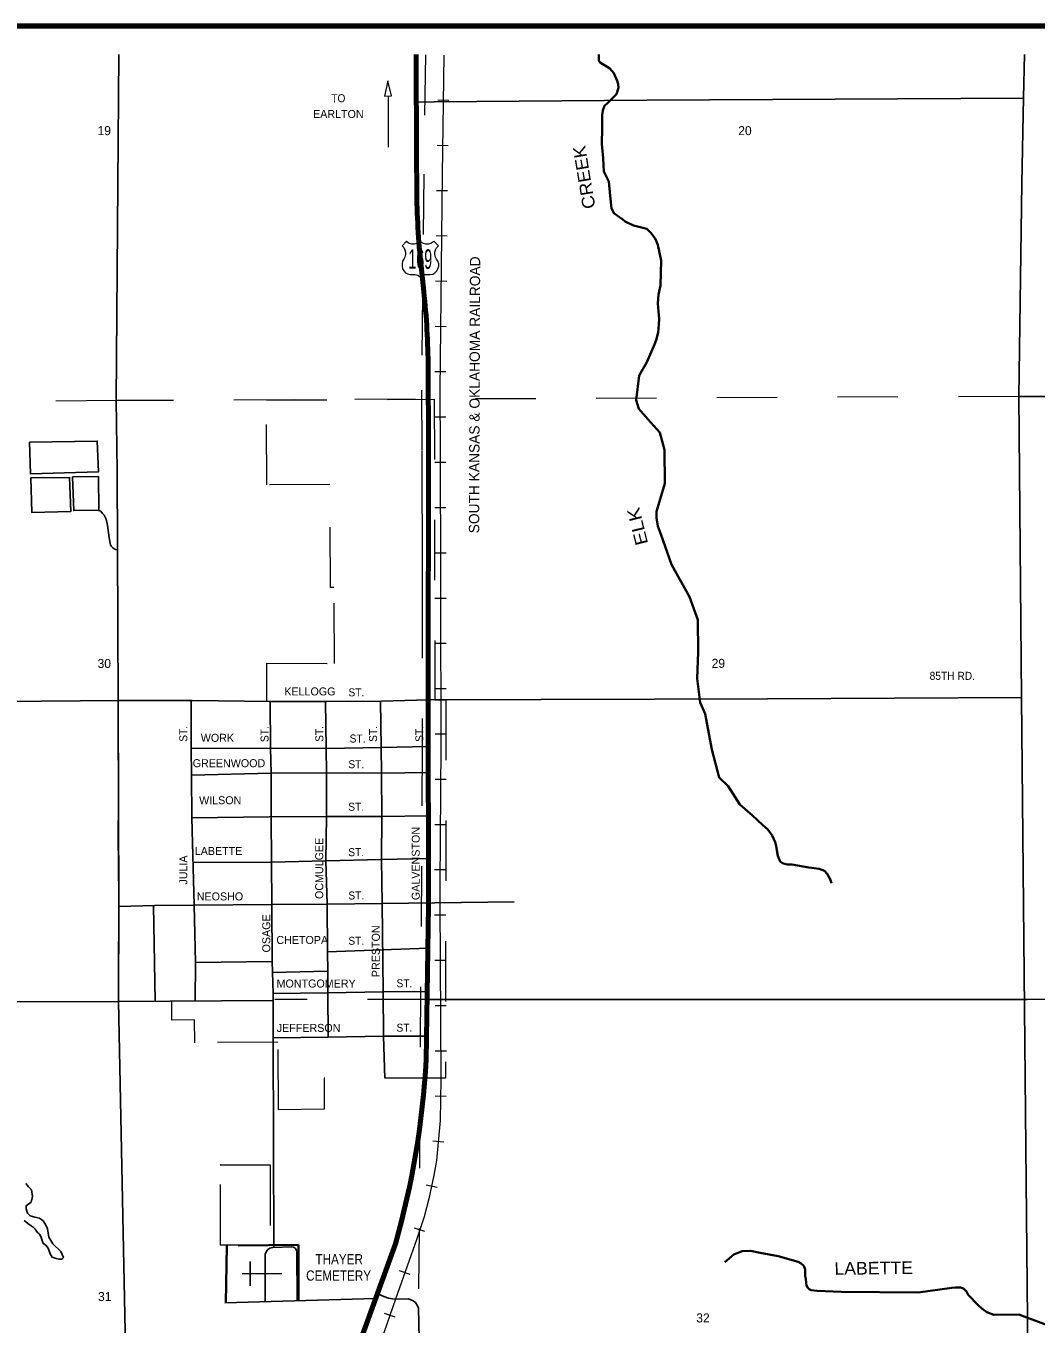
# Model space of a CAD drawing. Extents: x 54.07 to 58.63, y 24.79 to 28.73.
# Drawn here: x 55.319 to 56.992, y 26.584 to 28.734 of the extents above; entities that cross this region are included whole.
import ezdxf
from ezdxf.enums import TextEntityAlignment as Align

# ---------------------------------------------------------------- set-up
doc = ezdxf.new("R2010")
doc.units = 0
doc.header["$LTSCALE"] = 0.0061
for name, pattern in [('DOTTED', [1.5, 0.3, -1.2]), ('LONG_DASHED', [7.5, 6, -1.5]), ('MEDIUM_DASHED', [4.5, 3, -1.5])]:
    doc.linetypes.add(name, pattern=pattern)
for name, color, linetype, lineweight in [('11', 7, 'Continuous', 80), ('14', 7, 'Continuous', 25), ('15', 7, 'MEDIUM_DASHED', 13), ('17', 7, 'Continuous', 13), ('19', 7, 'Continuous', 13), ('25', 7, 'Continuous', 25), ('32', 7, 'Continuous', 25), ('35', 7, 'Continuous', 13), ('4', 7, 'LONG_DASHED', 13), ('48', 7, 'Continuous', 106)]:
    doc.layers.add(name, color=color, linetype=linetype, lineweight=lineweight)
for name, color, linetype in [('29', 7, 'Continuous'), ('45', 7, 'Continuous'), ('49', 7, 'Continuous')]:
    doc.layers.add(name, color=color, linetype=linetype)

msp = doc.modelspace()

# ---------------------------------------------------------------- linework, layer by layer
at = {"layer": '11'}
msp.add_line((55.97803, 28.293939), (55.973485, 28.335606), dxfattribs=at)
for points in [[(55.966288, 28.463636), (55.966098, 28.517235), (55.965341, 28.686174)], [(55.981629, 27.021023), (55.985795, 27.276136), (55.985038, 27.617803), (55.985985, 28.042992), (55.985227, 28.166667)], [(55.931061, 26.716477), (55.842424, 26.471402), (55.369697, 25.123485)]]:
    msp.add_lwpolyline(points, dxfattribs=at)
for centre, radius, start, end in [((57.226932, 28.470201), 1.260606, 180.29513, 186.13334), ((54.724628, 28.159171), 1.260606, 0.34376, 6.13334), ((54.591101, 27.095824), 1.392587, 344.19343, 356.92231)]:
    msp.add_arc(centre, radius, start, end, dxfattribs=at)
at = {"layer": '14'}
for p, q in [((57.080114, 28.120076), (56.963447, 28.120076)), ((55.530114, 27.276705), (55.533144, 27.118182)), ((55.985038, 27.20625), (55.818182, 27.200189)), ((55.726894, 27.18428), (55.599621, 27.182197)), ((55.818939, 27.168182), (55.726894, 27.165909)), ((55.75947, 26.711174), (55.727652, 26.710417)), ((55.715341, 26.699053), (55.715152, 26.620455)), ((55.767424, 26.705492), (55.768371, 26.62197))]:
    msp.add_line(p, q, dxfattribs=at)
for points in [[(55.474811, 26.125189), (55.476326, 26.416098), (55.485606, 26.461553), (55.472348, 27.117803), (55.472917, 27.275), (55.471591, 27.614583), (55.470076, 27.997159), (55.468182, 28.113068), (55.472727, 28.686174)], [(56.968371, 28.473106), (56.971402, 28.614394), (56.972917, 28.686364)], [(55.96572, 28.607386), (55.995076, 28.607765), (56.347538, 28.610795), (56.971402, 28.614205)], [(56.973485, 25.129545), (56.982386, 26.133523), (56.967992, 27.621212), (56.963447, 28.120076), (56.968371, 28.473106)], [(55.439583, 27.931061), (55.442803, 27.929924), (55.445833, 27.926326), (55.448674, 27.923106), (55.451705, 27.916856), (55.45303, 27.911553), (55.453977, 27.90625), (55.455871, 27.894129), (55.457008, 27.885606), (55.459091, 27.874053), (55.460038, 27.87197), (55.462311, 27.869886), (55.465152, 27.867614), (55.467424, 27.866288), (55.470644, 27.866098)], [(55.985038, 27.617424), (55.907765, 27.615152), (55.816856, 27.614773), (55.724811, 27.614773), (55.594318, 27.616288), (55.473106, 27.616477), (54.121402, 27.604545)], [(55.599242, 27.118561), (55.599621, 27.182197), (55.597348, 27.277462), (55.59375, 27.42178), (55.593371, 27.492803), (55.592424, 27.537121), (55.592803, 27.616288)], [(55.723295, 27.614773), (55.724242, 27.537689), (55.725189, 27.495833), (55.725379, 27.423864), (55.725947, 27.348485), (55.726136, 27.278598), (55.726894, 27.18428), (55.72822, 27.131061), (55.728409, 27.119508), (55.728598, 27.057576), (55.729735, 26.710606)], [(55.815341, 27.614773), (55.816098, 27.537121), (55.816856, 27.496402), (55.816856, 27.424242), (55.815909, 27.350758), (55.817992, 27.279167), (55.818182, 27.200189), (55.818939, 27.168182), (55.818939, 27.132197), (55.819508, 27.058712)], [(55.90625, 27.615152), (55.907576, 27.538258), (55.907955, 27.496212), (55.908712, 27.424053), (55.908144, 27.35303), (55.908902, 27.280303), (55.910795, 27.133523), (55.911364, 27.060227), (55.913447, 26.99053)], [(56.967992, 27.621212), (56.547348, 27.619129), (55.985038, 27.617424)], [(55.985227, 27.540341), (55.907576, 27.538258), (55.816098, 27.537121), (55.724242, 27.537689), (55.592424, 27.537121)], [(55.985417, 27.49697), (55.907955, 27.496212), (55.816856, 27.496402), (55.725189, 27.495833), (55.593371, 27.492803)], [(55.985417, 27.425379), (55.908712, 27.424053), (55.816856, 27.424242), (55.72197, 27.423864), (55.59375, 27.42178)], [(55.985606, 27.354924), (55.908144, 27.35303), (55.815909, 27.350758), (55.725947, 27.348485), (55.595644, 27.347917)], [(56.127462, 27.282765), (55.908902, 27.280303), (55.817992, 27.279167), (55.726136, 27.278598), (55.597348, 27.277462), (55.532576, 27.276705), (55.472917, 27.275)], [(55.728409, 27.119508), (55.472348, 27.117803), (54.969129, 27.117424), (54.121402, 27.101705)], [(55.983523, 27.13428), (55.910795, 27.133523), (55.818939, 27.132197), (55.72822, 27.131061)], [(57.90928, 27.121591), (56.977652, 27.120833), (55.984659, 27.120833)], [(55.982386, 27.060606), (55.911364, 27.060227), (55.819508, 27.058712), (55.728598, 27.057576)], [(55.967045, 24.898295), (55.96572, 25.124811), (55.979735, 26.131629), (55.969129, 26.609659), (55.967235, 26.614962), (55.964205, 26.618939), (55.960227, 26.622159), (55.952652, 26.625), (55.930682, 26.624811), (55.926326, 26.625379), (55.919697, 26.626515), (55.911553, 26.628977), (55.907955, 26.630871), (55.90322, 26.632765), (55.900947, 26.633523), (55.898106, 26.625758), (55.648485, 26.618561)]]:
    msp.add_lwpolyline(points, dxfattribs=at)
for centre, radius, start, end in [((55.728357, 26.697147), 0.013228, 93.46114, 171.93509), ((55.759958, 26.703519), 0.007626, 14.63363, 93.10758)]:
    msp.add_arc(centre, radius, start, end, dxfattribs=at)
at = {"layer": '15'}
msp.add_line((55.984659, 27.120833), (55.731439, 27.120833), dxfattribs=at)
for points in [[(55.980682, 28.685985), (55.977841, 28.488447), (55.974242, 28.130303), (55.974432, 28.029545), (55.974621, 27.967992), (55.975, 27.882765), (55.975, 27.786742), (55.975379, 27.541856), (55.969129, 26.609659)], [(56.963447, 28.120076), (55.468182, 28.113068), (54.964015, 28.10947), (54.121402, 28.108333)]]:
    msp.add_lwpolyline(points, dxfattribs=at)
at = {"layer": '17'}
for p, q in [((56.019508, 28.610417), (56.001136, 28.610795)), ((56.018371, 28.535417), (56, 28.535795)), ((56.017424, 28.460606), (55.999053, 28.460795)), ((56.016667, 28.385606), (55.998295, 28.385795)), ((56.015909, 28.310606), (55.997538, 28.310795)), ((56.015152, 28.235606), (55.99678, 28.235795)), ((56.014394, 28.160606), (55.996023, 28.160795)), ((56.014205, 28.085606), (55.995833, 28.085606)), ((56.014394, 28.010606), (55.996023, 28.010606)), ((56.014583, 27.935606), (55.996212, 27.935606)), ((56.014773, 27.860606), (55.996402, 27.860606)), ((56.014773, 27.785606), (55.996402, 27.785606)), ((56.014962, 27.710606), (55.996591, 27.710606)), ((56.015152, 27.635606), (55.99678, 27.635606)), ((56.015341, 27.560606), (55.99697, 27.560606)), ((56.014962, 27.485606), (55.996591, 27.485606)), ((56.014394, 27.410606), (55.996023, 27.410606)), ((56.014015, 27.335606), (55.995644, 27.335606)), ((56.014205, 27.260606), (55.995833, 27.260606)), ((56.014583, 27.185606), (55.996212, 27.185606)), ((56.014962, 27.110606), (55.996591, 27.110606)), ((56.015341, 27.035606), (55.99697, 27.035606)), ((56.014962, 26.960417), (55.996591, 26.960795)), ((56.011174, 26.885038), (55.992803, 26.886553)), ((56, 26.809848), (55.982008, 26.813636)), ((55.979924, 26.736553), (55.9625, 26.742235)), ((55.955114, 26.66553), (55.937879, 26.671591)), ((55.930303, 26.594886), (55.912879, 26.600947))]:
    msp.add_line(p, q, dxfattribs=at)
msp.add_lwpolyline([(56.011364, 28.685606), (56.008523, 28.488068), (56.004735, 28.130114), (56.005114, 28.029735), (56.005114, 27.968182), (56.005492, 27.882765), (56.005492, 27.786742), (56.006061, 27.541856), (56.004545, 27.311742), (56.004735, 27.281439), (56.00625, 26.989394), (56.004924, 26.920455), (55.999242, 26.854167), (55.994697, 26.830303), (55.986553, 26.791098), (55.978409, 26.761364), (55.966288, 26.724621), (55.930871, 26.624811), (55.883902, 26.489583)], dxfattribs=at)
msp.add_lwpolyline([(56.011364, 28.685606), (56.008523, 28.488068), (56.004735, 28.130114), (56.005114, 28.029735), (56.005114, 27.968182), (56.005492, 27.882765), (56.005492, 27.786742), (56.006061, 27.541856), (56.004545, 27.311742), (56.004735, 27.281439), (56.00625, 26.989394), (56.004924, 26.920455), (55.999242, 26.854167), (55.994697, 26.830303), (55.986553, 26.791098), (55.978409, 26.761364), (55.966288, 26.724621), (55.930871, 26.624811), (55.883902, 26.489583)], dxfattribs=at)
at = {"layer": '19'}
msp.add_lwpolyline([(55.949053, 28.377083), (55.941856, 28.369697), (55.944697, 28.366477), (55.94678, 28.363068), (55.947917, 28.358902), (55.947917, 28.354924), (55.946591, 28.350758), (55.944697, 28.347538), (55.942803, 28.344129), (55.941856, 28.339773), (55.941856, 28.335606), (55.942803, 28.331439), (55.944886, 28.32822), (55.947727, 28.325), (55.951136, 28.322917), (55.955114, 28.32178), (55.963636, 28.32197), (55.967803, 28.320833), (55.971023, 28.31875), (55.972159, 28.318182), (55.972538, 28.318939), (55.976515, 28.320833), (55.980492, 28.32197), (55.988636, 28.32197), (55.992992, 28.322727), (55.996402, 28.325), (55.999432, 28.32803), (56.001326, 28.331439), (56.002652, 28.335606), (56.002652, 28.339773), (56.001326, 28.344129), (55.999242, 28.347348), (55.997348, 28.350758), (55.996023, 28.354924), (55.996023, 28.358902), (55.997348, 28.363068), (55.999242, 28.366288), (56.002273, 28.369508), (55.994508, 28.377083), (55.993182, 28.375758), (55.989583, 28.373295), (55.985795, 28.372538), (55.981439, 28.372538), (55.977273, 28.373295), (55.973674, 28.375758), (55.972159, 28.377083), (55.969508, 28.375758), (55.965909, 28.373485), (55.962121, 28.372538), (55.957955, 28.372348), (55.953977, 28.373295), (55.950379, 28.375758)], close=True, dxfattribs=at)
at = {"layer": '25', "lineweight": 35}
for points in [[(56.653409, 27.313636), (56.651326, 27.320455), (56.646402, 27.329356), (56.641477, 27.33428), (56.632955, 27.3375), (56.615909, 27.339773), (56.587689, 27.344508), (56.579924, 27.344886), (56.572348, 27.34697), (56.568371, 27.349811), (56.564583, 27.35928), (56.561932, 27.374811), (56.560038, 27.381439), (56.555303, 27.392803), (56.547727, 27.402462), (56.538826, 27.410606), (56.522348, 27.425758), (56.501705, 27.444318), (56.482386, 27.474621), (56.467045, 27.489015), (56.455303, 27.535227), (56.443939, 27.594508), (56.435606, 27.613258), (56.431061, 27.652652), (56.432386, 27.696402), (56.431818, 27.75), (56.418371, 27.788068), (56.388068, 27.841667), (56.370833, 27.892045), (56.36553, 27.905303), (56.363636, 27.91875), (56.363636, 27.929545), (56.377273, 27.975568), (56.376515, 28.031629), (56.36875, 28.060227), (56.348864, 28.082576), (56.33428, 28.099621), (56.329545, 28.113636), (56.334659, 28.154924), (56.347159, 28.176894), (56.359848, 28.20625), (56.362689, 28.213258), (56.366288, 28.226136), (56.367424, 28.239015), (56.367803, 28.248485), (56.366667, 28.260606), (56.36553, 28.273864), (56.366477, 28.289015), (56.369886, 28.303788), (56.371402, 28.345076), (56.36553, 28.371212), (56.360985, 28.381818), (56.353977, 28.391098), (56.347159, 28.397727), (56.325568, 28.40303), (56.311742, 28.409659), (56.307576, 28.413068), (56.292614, 28.423674), (56.289015, 28.431629), (56.286742, 28.452273), (56.28447, 28.476326), (56.276136, 28.492803), (56.275568, 28.502841), (56.274811, 28.514583), (56.272727, 28.538636), (56.273295, 28.564583), (56.273674, 28.586174), (56.274432, 28.593561), (56.277083, 28.601136), (56.283333, 28.607008), (56.297159, 28.620644), (56.300568, 28.63125), (56.300189, 28.637311), (56.298295, 28.642614), (56.292992, 28.655492), (56.286174, 28.663258), (56.270076, 28.673295), (56.267992, 28.675758), (56.267803, 28.686364)], [(56.476705, 26.685795), (56.491288, 26.698485), (56.505303, 26.704167), (56.519318, 26.704545), (56.535038, 26.701326), (56.565152, 26.696023), (56.597917, 26.686553), (56.60322, 26.683902), (56.607386, 26.679735), (56.609659, 26.673674), (56.609848, 26.663068), (56.610795, 26.658144), (56.611364, 26.651705), (56.612121, 26.647538), (56.614205, 26.64375), (56.616288, 26.641477), (56.619697, 26.639773), (56.629735, 26.638447), (56.669508, 26.636742), (56.79678, 26.635795), (56.852462, 26.643561), (56.858523, 26.644129), (56.866856, 26.644129), (56.87178, 26.642235), (56.876705, 26.6375), (56.879924, 26.632008), (56.896212, 26.614962), (56.902083, 26.60928), (56.910606, 26.603409), (56.922159, 26.598864), (56.963447, 26.599242), (57.022727, 26.577083)]]:
    msp.add_lwpolyline(points, dxfattribs=at)
at = {"layer": '25'}
for points in [[(55.324621, 28.044318), (55.437121, 28.046023), (55.438826, 27.995076), (55.326515, 27.991667)], [(55.326894, 27.985227), (55.391288, 27.985985), (55.393182, 27.929356), (55.328598, 27.927841)], [(55.396023, 27.986742), (55.438826, 27.987311), (55.439583, 27.931061), (55.439962, 27.931439), (55.398106, 27.931061)]]:
    msp.add_lwpolyline(points, close=True, dxfattribs=at)
msp.add_lwpolyline([(55.315909, 26.755114), (55.32178, 26.75), (55.327462, 26.746023), (55.331061, 26.74375), (55.33428, 26.74053), (55.337689, 26.735606), (55.341288, 26.732386), (55.343371, 26.728409), (55.345644, 26.722159), (55.347538, 26.717045), (55.351894, 26.714015), (55.355492, 26.70928), (55.35928, 26.7), (55.362121, 26.694318), (55.36875, 26.691856), (55.373674, 26.69072), (55.378598, 26.690909), (55.380871, 26.69375), (55.378788, 26.698485), (55.376705, 26.703409), (55.363258, 26.716477), (55.356818, 26.727462), (55.354356, 26.741288), (55.351326, 26.748485), (55.347348, 26.754735), (55.341477, 26.758902), (55.333712, 26.760606), (55.325947, 26.762689), (55.321402, 26.767424), (55.319129, 26.774242), (55.319508, 26.779545), (55.327462, 26.785606), (55.329735, 26.794886), (55.32803, 26.805871), (55.322917, 26.810606), (55.318939, 26.816288)], dxfattribs=at)
at = {"layer": '32'}
for p, q in [((55.690152, 26.64678), (55.69053, 26.686932)), ((55.676894, 26.666856), (55.742614, 26.667045))]:
    msp.add_line(p, q, dxfattribs=at)
at = {"layer": '32', "linetype": 'DOTTED', "lineweight": 35}
msp.add_lwpolyline([(55.770644, 26.62197), (55.770644, 26.714962), (55.651894, 26.713258), (55.650189, 26.618561)], dxfattribs=at)
at = {"layer": '35'}
msp.add_line((55.91875, 28.617614), (55.91875, 28.532955), dxfattribs=at)
msp.add_lwpolyline([(55.924432, 28.617803), (55.918561, 28.642803), (55.912689, 28.617614)], close=True, dxfattribs=at)
at = {"layer": '4'}
for points in [[(55.717235, 28.114205), (55.995265, 28.11553), (55.996402, 27.617424), (56.014394, 27.617614), (56.014015, 26.99053), (55.813068, 26.99053), (55.813068, 26.939394), (55.737311, 26.938258), (55.736364, 27.050379), (55.598485, 27.049432), (55.598106, 27.087311), (55.560606, 27.087121), (55.560417, 27.118371), (55.472348, 27.117803), (55.471591, 27.616477)], [(55.471591, 27.616477), (55.594318, 27.616288), (55.717992, 27.614962), (55.717992, 27.67803), (55.829924, 27.677841), (55.829167, 27.803598), (55.823295, 27.803598), (55.822538, 27.974053), (55.717992, 27.973674), (55.717235, 28.114205)], [(55.641098, 26.714583), (55.641098, 26.847348), (55.64072, 26.84697)], [(55.64072, 26.84697), (55.723295, 26.84697), (55.723295, 26.714205), (55.64072, 26.714205)]]:
    msp.add_lwpolyline(points, dxfattribs=at)
at = {"layer": '48'}
msp.add_lwpolyline([(54.074053, 24.850947), (54.074053, 28.733523), (57.956629, 28.733712), (57.956629, 24.851136)], close=True, dxfattribs=at)

# ---------------------------------------------------------------- texts
at = {"layer": '17'}
msp.add_text('SOUTH KANSAS & OKLAHOMA RAILROAD', height=0.01705, rotation=89.784, dxfattribs=at).set_placement((56.070561, 28.1226), align=Align.CENTER)
at = {"layer": '19', "width": 0.55}
msp.add_text('169', height=0.0322, dxfattribs=at).set_placement((55.972064, 28.331439), align=Align.CENTER)
at = {"layer": '29'}
for s, rotation, width, p in [('CREEK', 99.383, 1.1, (56.253766, 28.484665)), ('ELK', 103.925, 1.2, (56.342097, 27.907058)), ('LABETTE', 0.678, 1.05, (56.723267, 26.665741))]:
    msp.add_text(s, height=0.02083, rotation=rotation, dxfattribs=dict(at, width=width)).set_placement(p, align=Align.CENTER)
at = {"layer": '32', "width": 0.85}
for s, p in [('THAYER', (55.837784, 26.682386)), ('CEMETERY', (55.836837, 26.655303))]:
    msp.add_text(s, height=0.01705, dxfattribs=at).set_placement(p, align=Align.CENTER)
at = {"layer": '35', "width": 0.95}
msp.add_text('TO', height=0.01326, rotation=0.008, dxfattribs=at).set_placement((55.836363, 28.607388), align=Align.CENTER)
at = {"layer": '35'}
msp.add_text('EARLTON', height=0.01326, rotation=0.008, dxfattribs=at).set_placement((55.836457, 28.581256), align=Align.CENTER)
at = {"layer": '45'}
for s, p in [('19', (55.44858, 28.552841)), ('20', (56.509943, 28.552841)), ('30', (55.448674, 27.670265)), ('29', (56.465909, 27.670455)), ('31', (55.449432, 26.621591)), ('32', (56.440436, 26.586174))]:
    msp.add_text(s, height=0.01496, dxfattribs=at).set_placement(p, align=Align.CENTER)
at = {"layer": '49', "width": 0.95}
for s, height, p in [('85TH RD.', 0.0133, (56.853409, 27.650568)), ('ST.', 0.01326, (55.866288, 27.623295)), ('ST.', 0.01326, (55.868182, 27.54678)), ('ST.', 0.01326, (55.866098, 27.504167)), ('ST.', 0.01326, (55.865909, 27.433712)), ('ST.', 0.01326, (55.865909, 27.358523)), ('ST.', 0.01326, (55.866098, 27.286742)), ('ST.', 0.01326, (55.866098, 27.211742)), ('ST.', 0.01326, (55.945833, 27.141288)), ('ST.', 0.01326, (55.945833, 27.067803))]:
    msp.add_text(s, height=height, dxfattribs=at).set_placement(p, align=Align.CENTER)
at = {"layer": '49'}
for s, p in [('KELLOGG', (55.789299, 27.62481)), ('WORK', (55.63608, 27.547917)), ('GREENWOOD', (55.655208, 27.505871)), ('WILSON', (55.64072, 27.444507)), ('LABETTE', (55.637973, 27.360417)), ('NEOSHO', (55.640341, 27.285227)), ('CHETOPA', (55.77661, 27.213068)), ('MONTGOMERY', (55.799621, 27.140909)), ('JEFFERSON', (55.787121, 27.067424))]:
    msp.add_text(s, height=0.01326, dxfattribs=at).set_placement(p, align=Align.CENTER)
at = {"layer": '49', "width": 0.95}
for p in [(55.586174, 27.561174), (55.720833, 27.560606), (55.811553, 27.560985), (55.900568, 27.560985), (55.977273, 27.560985)]:
    msp.add_text('ST.', height=0.01326, rotation=90, dxfattribs=at).set_placement(p, align=Align.CENTER)
at = {"layer": '49'}
for s, p in [('GALVENSTON', (55.971212, 27.346307)), ('OCMULGEE', (55.811364, 27.338258)), ('JULIA', (55.586174, 27.335511)), ('OSAGE', (55.723674, 27.230587)), ('PRESTON', (55.905114, 27.201042))]:
    msp.add_text(s, height=0.01326, rotation=90, dxfattribs=at).set_placement(p, align=Align.CENTER)

doc.saveas('drawing.dxf')
